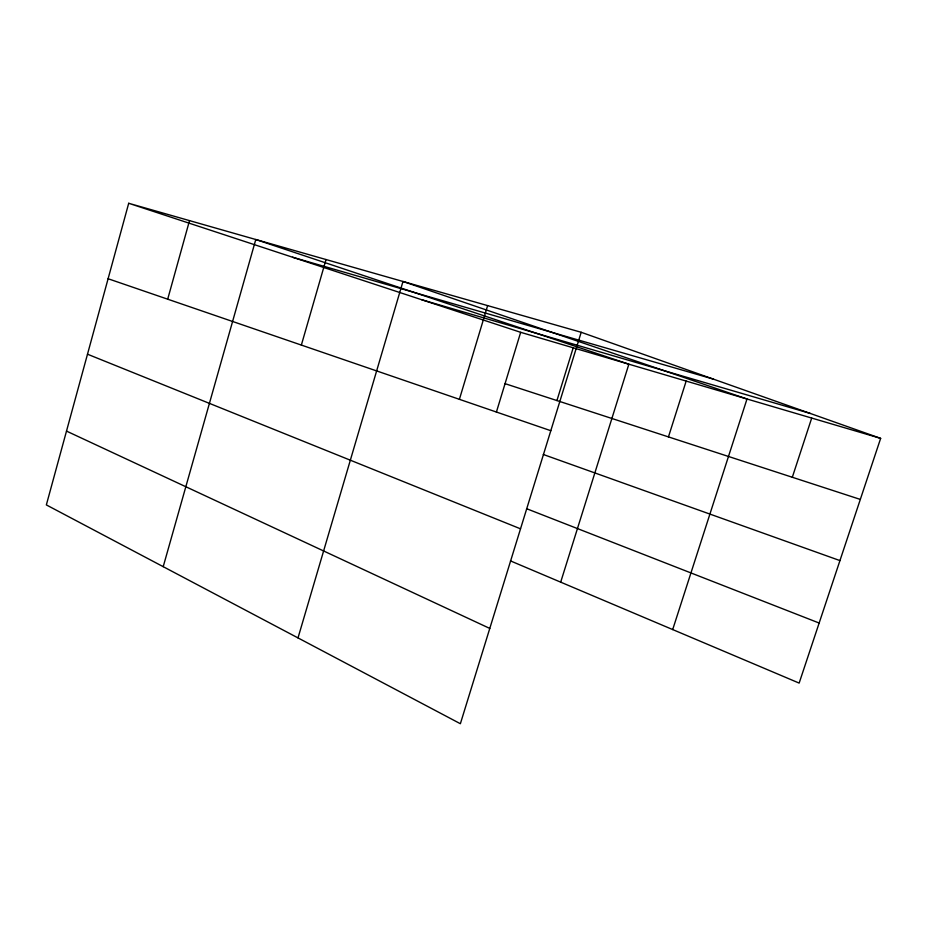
<?xml version="1.0" encoding="UTF-8"?>
<svg xmlns="http://www.w3.org/2000/svg" width="927" height="927" viewBox="0 0 927 927"><rect width="100%" height="100%" fill="white"/><g stroke="black" fill="none" stroke-linecap="round" stroke-linejoin="round"><path stroke-width="1.39" d="M128.702 203.28L46.35 504.914L460.371 723.72L581.183 332.283L128.702 203.28L520.673 332.318L880.65 438.378L799.144 683.095L510.464 560.893M167.694 299.189L189.514 220.614M163.21 566.675L255.782 239.514L628.865 364.195L560.684 582.156M301.356 345.076L326.037 259.537M298.007 637.903L402.978 281.472L747 399.004L672.689 629.572M459.398 399.328L487.625 305.609M496.385 412.144L520.673 332.318M556.93 400.568L573.199 347.787M668.448 436.907L686.165 381.078M792.318 477.266L811.704 418.065M292.55 257.219L713.373 379.108M421.715 299.734L810.314 413.454M505.053 383.662L860.314 499.421M108.1 278.737L550.812 430.707M581.183 332.283L880.65 438.378M543.303 454.485L839.943 560.592M526.582 508.691L819.144 623.037M87.497 354.207L520.522 528.819M66.501 431.101L489.78 628.436"/></g></svg>
